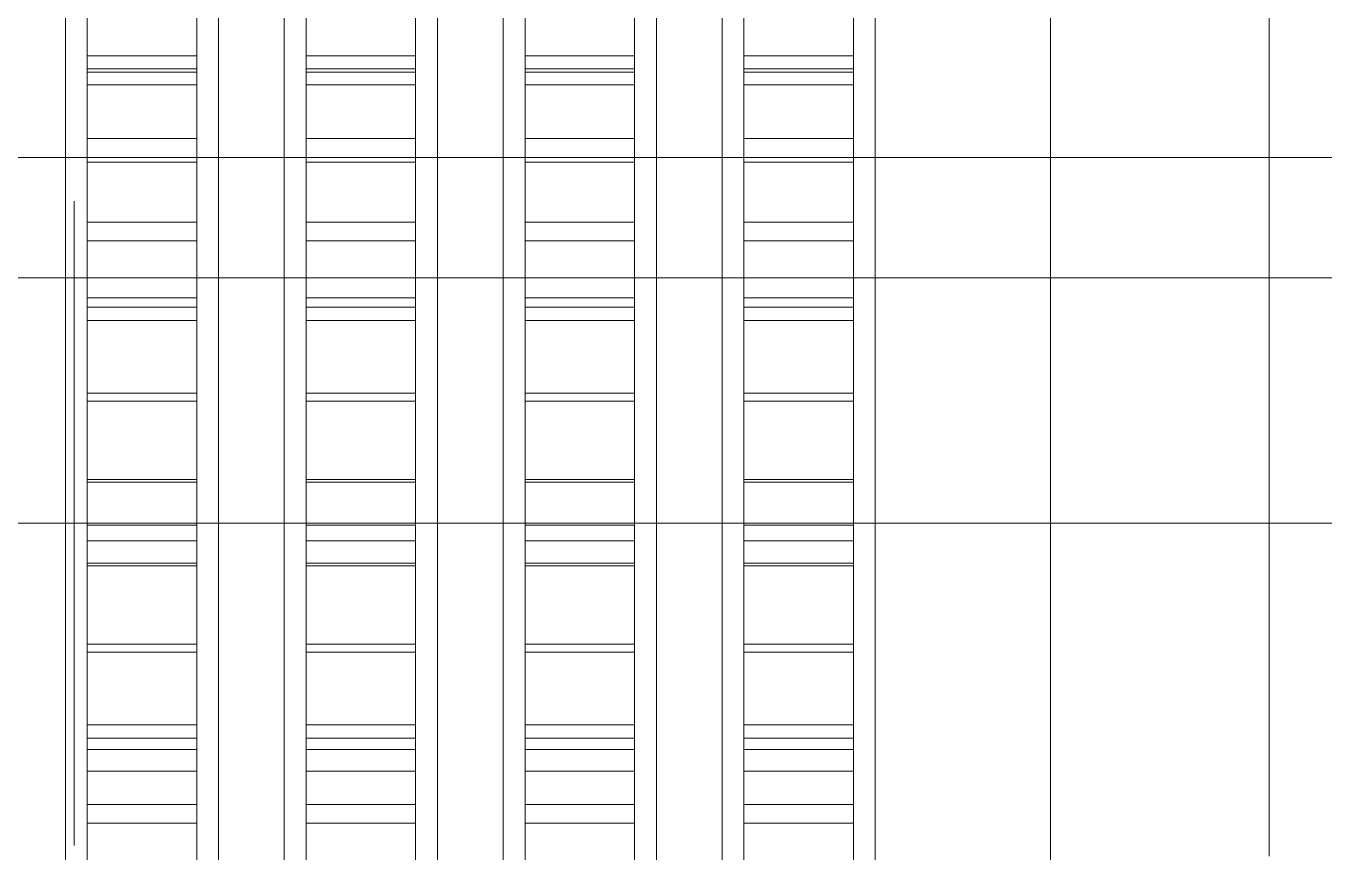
# Model space of a CAD drawing. Header units: millimetres. Extents: x -191664 to 191490, y -197311 to 10263.
# Drawn here: x -1603.6 to -1485, y -30413.4 to -30338 of the extents above; entities that cross this region are included whole.
import ezdxf

# ---------------------------------------------------------------- set-up
doc = ezdxf.new("R2010")
doc.units = ezdxf.units.MM
for name, color, linetype, lineweight in [('frontal_briquetadora', 7, 'Continuous', 0), ('frontal_secador', 7, 'Continuous', 0), ('frontal_tolva', 7, 'Continuous', 0)]:
    doc.layers.add(name, color=color, linetype=linetype, lineweight=lineweight)

msp = doc.modelspace()

# ---------------------------------------------------------------- linework, layer by layer
at = {"layer": 'frontal_briquetadora', "color": 117, "true_color": 0x376c5b}
for p, q in [((-1598, -30320.68), (-1598, -30342.21)), ((-1588, -30320.68), (-1588, -30342.21)), ((-1578, -30320.68), (-1578, -30342.21)), ((-1568, -30320.68), (-1568, -30342.21)), ((-1558, -30320.68), (-1558, -30342.21)), ((-1548, -30320.68), (-1548, -30342.21)), ((-1538, -30320.68), (-1538, -30342.21)), ((-1528, -30320.68), (-1528, -30342.21)), ((-1598, -30320.92), (-1598, -30341.9)), ((-1588, -30320.92), (-1588, -30341.9)), ((-1578, -30320.92), (-1578, -30341.9)), ((-1568, -30320.92), (-1568, -30341.9)), ((-1558, -30320.92), (-1558, -30341.9)), ((-1548, -30320.92), (-1548, -30341.9)), ((-1538, -30320.92), (-1538, -30341.9)), ((-1528, -30320.92), (-1528, -30341.9)), ((-1598, -30340.74), (-1598, -30333.37)), ((-1588, -30340.74), (-1588, -30333.37)), ((-1578, -30340.74), (-1578, -30333.37)), ((-1568, -30340.74), (-1568, -30333.37)), ((-1558, -30340.74), (-1558, -30333.37)), ((-1548, -30340.74), (-1548, -30333.37)), ((-1538, -30340.74), (-1538, -30333.37)), ((-1528, -30340.74), (-1528, -30333.37)), ((-1598, -30343.38), (-1598, -30336.47)), ((-1588, -30343.38), (-1588, -30336.47)), ((-1578, -30343.38), (-1578, -30336.47)), ((-1568, -30343.38), (-1568, -30336.47)), ((-1558, -30343.38), (-1558, -30336.47)), ((-1548, -30343.38), (-1548, -30336.47)), ((-1538, -30343.38), (-1538, -30336.47)), ((-1528, -30343.38), (-1528, -30336.47)), ((-1598, -30348.26), (-1598, -30340.74)), ((-1598, -30340.74), (-1588, -30340.74)), ((-1588, -30348.26), (-1588, -30340.74)), ((-1578, -30348.26), (-1578, -30340.74)), ((-1578, -30340.74), (-1568, -30340.74)), ((-1568, -30348.26), (-1568, -30340.74)), ((-1558, -30348.26), (-1558, -30340.74)), ((-1558, -30340.74), (-1548, -30340.74)), ((-1548, -30348.26), (-1548, -30340.74)), ((-1538, -30348.26), (-1538, -30340.74)), ((-1538, -30340.74), (-1528, -30340.74)), ((-1528, -30348.26), (-1528, -30340.74)), ((-1598, -30341.9), (-1598, -30362.81)), ((-1598, -30341.9), (-1588, -30341.9)), ((-1588, -30341.9), (-1588, -30362.81)), ((-1578, -30341.9), (-1578, -30362.81)), ((-1578, -30341.9), (-1568, -30341.9)), ((-1568, -30341.9), (-1568, -30362.81)), ((-1558, -30341.9), (-1558, -30362.81)), ((-1558, -30341.9), (-1548, -30341.9)), ((-1548, -30341.9), (-1548, -30362.81)), ((-1538, -30341.9), (-1538, -30362.81)), ((-1538, -30341.9), (-1528, -30341.9)), ((-1528, -30341.9), (-1528, -30362.81)), ((-1598, -30342.21), (-1598, -30363.68)), ((-1598, -30342.21), (-1588, -30342.21)), ((-1588, -30342.21), (-1588, -30363.68)), ((-1578, -30342.21), (-1578, -30363.68)), ((-1578, -30342.21), (-1568, -30342.21)), ((-1568, -30342.21), (-1568, -30363.68)), ((-1558, -30342.21), (-1558, -30363.68)), ((-1558, -30342.21), (-1548, -30342.21)), ((-1548, -30342.21), (-1548, -30363.68)), ((-1538, -30342.21), (-1538, -30363.68)), ((-1538, -30342.21), (-1528, -30342.21)), ((-1528, -30342.21), (-1528, -30363.68)), ((-1598, -30350.44), (-1598, -30343.38)), ((-1598, -30343.38), (-1588, -30343.38)), ((-1588, -30350.44), (-1588, -30343.38)), ((-1578, -30350.44), (-1578, -30343.38)), ((-1578, -30343.38), (-1568, -30343.38)), ((-1568, -30350.44), (-1568, -30343.38)), ((-1558, -30350.44), (-1558, -30343.38)), ((-1558, -30343.38), (-1548, -30343.38)), ((-1548, -30350.44), (-1548, -30343.38)), ((-1538, -30350.44), (-1538, -30343.38)), ((-1538, -30343.38), (-1528, -30343.38)), ((-1528, -30350.44), (-1528, -30343.38)), ((-1598, -30355.92), (-1598, -30348.26)), ((-1598, -30348.26), (-1588, -30348.26)), ((-1588, -30355.92), (-1588, -30348.26)), ((-1578, -30355.92), (-1578, -30348.26)), ((-1578, -30348.26), (-1568, -30348.26)), ((-1568, -30355.92), (-1568, -30348.26)), ((-1558, -30355.92), (-1558, -30348.26)), ((-1558, -30348.26), (-1548, -30348.26)), ((-1548, -30355.92), (-1548, -30348.26)), ((-1538, -30355.92), (-1538, -30348.26)), ((-1538, -30348.26), (-1528, -30348.26)), ((-1528, -30355.92), (-1528, -30348.26)), ((-1598, -30357.62), (-1598, -30350.44)), ((-1598, -30350.44), (-1588, -30350.44)), ((-1588, -30357.62), (-1588, -30350.44)), ((-1578, -30357.62), (-1578, -30350.44)), ((-1578, -30350.44), (-1568, -30350.44)), ((-1568, -30357.62), (-1568, -30350.44)), ((-1558, -30357.62), (-1558, -30350.44)), ((-1558, -30350.44), (-1548, -30350.44)), ((-1548, -30357.62), (-1548, -30350.44)), ((-1538, -30357.62), (-1538, -30350.44)), ((-1538, -30350.44), (-1528, -30350.44)), ((-1528, -30357.62), (-1528, -30350.44)), ((-1598, -30363.68), (-1598, -30355.92)), ((-1598, -30355.92), (-1588, -30355.92)), ((-1588, -30363.68), (-1588, -30355.92)), ((-1578, -30363.68), (-1578, -30355.92)), ((-1578, -30355.92), (-1568, -30355.92)), ((-1568, -30363.68), (-1568, -30355.92)), ((-1558, -30363.68), (-1558, -30355.92)), ((-1558, -30355.92), (-1548, -30355.92)), ((-1548, -30363.68), (-1548, -30355.92)), ((-1538, -30363.68), (-1538, -30355.92)), ((-1538, -30355.92), (-1528, -30355.92)), ((-1528, -30363.68), (-1528, -30355.92)), ((-1598, -30364.9), (-1598, -30357.62)), ((-1598, -30357.62), (-1588, -30357.62)), ((-1588, -30364.9), (-1588, -30357.62)), ((-1578, -30364.9), (-1578, -30357.62)), ((-1578, -30357.62), (-1568, -30357.62)), ((-1568, -30364.9), (-1568, -30357.62)), ((-1558, -30364.9), (-1558, -30357.62)), ((-1558, -30357.62), (-1548, -30357.62)), ((-1548, -30364.9), (-1548, -30357.62)), ((-1538, -30364.9), (-1538, -30357.62)), ((-1538, -30357.62), (-1528, -30357.62)), ((-1528, -30364.9), (-1528, -30357.62)), ((-1598, -30362.81), (-1598, -30383.57)), ((-1598, -30362.81), (-1588, -30362.81)), ((-1588, -30362.81), (-1588, -30383.57)), ((-1578, -30362.81), (-1578, -30383.57)), ((-1578, -30362.81), (-1568, -30362.81)), ((-1568, -30362.81), (-1568, -30383.57)), ((-1558, -30362.81), (-1558, -30383.57)), ((-1558, -30362.81), (-1548, -30362.81)), ((-1548, -30362.81), (-1548, -30383.57)), ((-1538, -30362.81), (-1538, -30383.57)), ((-1538, -30362.81), (-1528, -30362.81)), ((-1528, -30362.81), (-1528, -30383.57)), ((-1598, -30363.68), (-1598, -30384.99)), ((-1598, -30371.52), (-1598, -30363.68)), ((-1598, -30363.68), (-1588, -30363.68)), ((-1588, -30371.52), (-1588, -30363.68)), ((-1588, -30363.68), (-1588, -30384.99)), ((-1578, -30363.68), (-1578, -30384.99)), ((-1578, -30371.52), (-1578, -30363.68)), ((-1578, -30363.68), (-1568, -30363.68)), ((-1568, -30371.52), (-1568, -30363.68)), ((-1568, -30363.68), (-1568, -30384.99)), ((-1558, -30363.68), (-1558, -30384.99)), ((-1558, -30371.52), (-1558, -30363.68)), ((-1558, -30363.68), (-1548, -30363.68)), ((-1548, -30371.52), (-1548, -30363.68)), ((-1548, -30363.68), (-1548, -30384.99)), ((-1538, -30363.68), (-1538, -30384.99)), ((-1538, -30371.52), (-1538, -30363.68)), ((-1538, -30363.68), (-1528, -30363.68)), ((-1528, -30371.52), (-1528, -30363.68)), ((-1528, -30363.68), (-1528, -30384.99)), ((-1598, -30372.25), (-1598, -30364.9)), ((-1598, -30364.9), (-1588, -30364.9)), ((-1588, -30372.25), (-1588, -30364.9)), ((-1578, -30372.25), (-1578, -30364.9)), ((-1578, -30364.9), (-1568, -30364.9)), ((-1568, -30372.25), (-1568, -30364.9)), ((-1558, -30372.25), (-1558, -30364.9)), ((-1558, -30364.9), (-1548, -30364.9)), ((-1548, -30372.25), (-1548, -30364.9)), ((-1538, -30372.25), (-1538, -30364.9)), ((-1538, -30364.9), (-1528, -30364.9)), ((-1528, -30372.25), (-1528, -30364.9)), ((-1598, -30379.4), (-1598, -30371.52)), ((-1598, -30371.52), (-1588, -30371.52)), ((-1588, -30379.4), (-1588, -30371.52)), ((-1578, -30379.4), (-1578, -30371.52)), ((-1578, -30371.52), (-1568, -30371.52)), ((-1568, -30379.4), (-1568, -30371.52)), ((-1558, -30379.4), (-1558, -30371.52)), ((-1558, -30371.52), (-1548, -30371.52)), ((-1548, -30379.4), (-1548, -30371.52)), ((-1538, -30379.4), (-1538, -30371.52)), ((-1538, -30371.52), (-1528, -30371.52)), ((-1528, -30379.4), (-1528, -30371.52)), ((-1598, -30379.64), (-1598, -30372.25)), ((-1598, -30372.25), (-1588, -30372.25)), ((-1588, -30379.64), (-1588, -30372.25)), ((-1578, -30379.64), (-1578, -30372.25)), ((-1578, -30372.25), (-1568, -30372.25)), ((-1568, -30379.64), (-1568, -30372.25)), ((-1558, -30379.64), (-1558, -30372.25)), ((-1558, -30372.25), (-1548, -30372.25)), ((-1548, -30379.64), (-1548, -30372.25)), ((-1538, -30379.64), (-1538, -30372.25)), ((-1538, -30372.25), (-1528, -30372.25)), ((-1528, -30379.64), (-1528, -30372.25)), ((-1598, -30387.29), (-1598, -30379.4)), ((-1598, -30379.4), (-1588, -30379.4)), ((-1598, -30387.05), (-1598, -30379.64)), ((-1598, -30379.64), (-1588, -30379.64)), ((-1588, -30387.29), (-1588, -30379.4)), ((-1588, -30387.05), (-1588, -30379.64)), ((-1578, -30387.29), (-1578, -30379.4)), ((-1578, -30379.4), (-1568, -30379.4)), ((-1578, -30387.05), (-1578, -30379.64)), ((-1578, -30379.64), (-1568, -30379.64)), ((-1568, -30387.29), (-1568, -30379.4)), ((-1568, -30387.05), (-1568, -30379.64)), ((-1558, -30387.29), (-1558, -30379.4)), ((-1558, -30379.4), (-1548, -30379.4)), ((-1558, -30387.05), (-1558, -30379.64)), ((-1558, -30379.64), (-1548, -30379.64)), ((-1548, -30387.29), (-1548, -30379.4)), ((-1548, -30387.05), (-1548, -30379.64)), ((-1538, -30387.29), (-1538, -30379.4)), ((-1538, -30379.4), (-1528, -30379.4)), ((-1538, -30387.05), (-1538, -30379.64)), ((-1538, -30379.64), (-1528, -30379.64)), ((-1528, -30387.29), (-1528, -30379.4)), ((-1528, -30387.05), (-1528, -30379.64)), ((-1598, -30383.57), (-1598, -30404.06)), ((-1598, -30383.57), (-1588, -30383.57)), ((-1588, -30383.57), (-1588, -30404.06)), ((-1578, -30383.57), (-1578, -30404.06)), ((-1578, -30383.57), (-1568, -30383.57)), ((-1568, -30383.57), (-1568, -30404.06)), ((-1558, -30383.57), (-1558, -30404.06)), ((-1558, -30383.57), (-1548, -30383.57)), ((-1548, -30383.57), (-1548, -30404.06)), ((-1538, -30383.57), (-1538, -30404.06)), ((-1538, -30383.57), (-1528, -30383.57)), ((-1528, -30383.57), (-1528, -30404.06)), ((-1598, -30384.99), (-1598, -30406.03)), ((-1598, -30384.99), (-1588, -30384.99)), ((-1588, -30384.99), (-1588, -30406.03)), ((-1578, -30384.99), (-1578, -30406.03)), ((-1578, -30384.99), (-1568, -30384.99)), ((-1568, -30384.99), (-1568, -30406.03)), ((-1558, -30384.99), (-1558, -30406.03)), ((-1558, -30384.99), (-1548, -30384.99)), ((-1548, -30384.99), (-1548, -30406.03)), ((-1538, -30384.99), (-1538, -30406.03)), ((-1538, -30384.99), (-1528, -30384.99)), ((-1528, -30384.99), (-1528, -30406.03)), ((-1598, -30394.44), (-1598, -30387.05)), ((-1598, -30387.05), (-1588, -30387.05)), ((-1588, -30394.44), (-1588, -30387.05)), ((-1578, -30394.44), (-1578, -30387.05)), ((-1578, -30387.05), (-1568, -30387.05)), ((-1568, -30394.44), (-1568, -30387.05)), ((-1558, -30394.44), (-1558, -30387.05)), ((-1558, -30387.05), (-1548, -30387.05)), ((-1548, -30394.44), (-1548, -30387.05)), ((-1538, -30394.44), (-1538, -30387.05)), ((-1538, -30387.05), (-1528, -30387.05)), ((-1528, -30394.44), (-1528, -30387.05)), ((-1598, -30395.17), (-1598, -30387.29)), ((-1598, -30387.29), (-1588, -30387.29)), ((-1588, -30395.17), (-1588, -30387.29)), ((-1578, -30395.17), (-1578, -30387.29)), ((-1578, -30387.29), (-1568, -30387.29)), ((-1568, -30395.17), (-1568, -30387.29)), ((-1558, -30395.17), (-1558, -30387.29)), ((-1558, -30387.29), (-1548, -30387.29)), ((-1548, -30395.17), (-1548, -30387.29)), ((-1538, -30395.17), (-1538, -30387.29)), ((-1538, -30387.29), (-1528, -30387.29)), ((-1528, -30395.17), (-1528, -30387.29)), ((-1598, -30401.79), (-1598, -30394.44)), ((-1598, -30394.44), (-1588, -30394.44)), ((-1598, -30403.01), (-1598, -30395.17)), ((-1598, -30395.17), (-1588, -30395.17)), ((-1588, -30401.79), (-1588, -30394.44)), ((-1588, -30403.01), (-1588, -30395.17)), ((-1578, -30401.79), (-1578, -30394.44)), ((-1578, -30394.44), (-1568, -30394.44)), ((-1578, -30403.01), (-1578, -30395.17)), ((-1578, -30395.17), (-1568, -30395.17)), ((-1568, -30401.79), (-1568, -30394.44)), ((-1568, -30403.01), (-1568, -30395.17)), ((-1558, -30401.79), (-1558, -30394.44)), ((-1558, -30394.44), (-1548, -30394.44)), ((-1558, -30403.01), (-1558, -30395.17)), ((-1558, -30395.17), (-1548, -30395.17)), ((-1548, -30401.79), (-1548, -30394.44)), ((-1548, -30403.01), (-1548, -30395.17)), ((-1538, -30401.79), (-1538, -30394.44)), ((-1538, -30394.44), (-1528, -30394.44)), ((-1538, -30403.01), (-1538, -30395.17)), ((-1538, -30395.17), (-1528, -30395.17)), ((-1528, -30401.79), (-1528, -30394.44)), ((-1528, -30403.01), (-1528, -30395.17)), ((-1598, -30409.07), (-1598, -30401.79)), ((-1598, -30401.79), (-1588, -30401.79)), ((-1588, -30409.07), (-1588, -30401.79)), ((-1578, -30409.07), (-1578, -30401.79)), ((-1578, -30401.79), (-1568, -30401.79)), ((-1568, -30409.07), (-1568, -30401.79)), ((-1558, -30409.07), (-1558, -30401.79)), ((-1558, -30401.79), (-1548, -30401.79)), ((-1548, -30409.07), (-1548, -30401.79)), ((-1538, -30409.07), (-1538, -30401.79)), ((-1538, -30401.79), (-1528, -30401.79)), ((-1528, -30409.07), (-1528, -30401.79)), ((-1598, -30410.77), (-1598, -30403.01)), ((-1598, -30403.01), (-1588, -30403.01)), ((-1588, -30410.77), (-1588, -30403.01)), ((-1578, -30410.77), (-1578, -30403.01)), ((-1578, -30403.01), (-1568, -30403.01)), ((-1568, -30410.77), (-1568, -30403.01)), ((-1558, -30410.77), (-1558, -30403.01)), ((-1558, -30403.01), (-1548, -30403.01)), ((-1548, -30410.77), (-1548, -30403.01)), ((-1538, -30410.77), (-1538, -30403.01)), ((-1538, -30403.01), (-1528, -30403.01)), ((-1528, -30410.77), (-1528, -30403.01)), ((-1598, -30404.06), (-1598, -30424.2)), ((-1598, -30404.06), (-1588, -30404.06)), ((-1588, -30404.06), (-1588, -30424.2)), ((-1578, -30404.06), (-1578, -30424.2)), ((-1578, -30404.06), (-1568, -30404.06)), ((-1568, -30404.06), (-1568, -30424.2)), ((-1558, -30404.06), (-1558, -30424.2)), ((-1558, -30404.06), (-1548, -30404.06)), ((-1548, -30404.06), (-1548, -30424.2)), ((-1538, -30404.06), (-1538, -30424.2)), ((-1538, -30404.06), (-1528, -30404.06)), ((-1528, -30404.06), (-1528, -30424.2)), ((-1598, -30406.03), (-1598, -30426.7)), ((-1598, -30406.03), (-1588, -30406.03)), ((-1588, -30406.03), (-1588, -30426.7)), ((-1578, -30406.03), (-1578, -30426.7)), ((-1578, -30406.03), (-1568, -30406.03)), ((-1568, -30406.03), (-1568, -30426.7)), ((-1558, -30406.03), (-1558, -30426.7)), ((-1558, -30406.03), (-1548, -30406.03)), ((-1548, -30406.03), (-1548, -30426.7)), ((-1538, -30406.03), (-1538, -30426.7)), ((-1538, -30406.03), (-1528, -30406.03)), ((-1528, -30406.03), (-1528, -30426.7)), ((-1598, -30416.26), (-1598, -30409.07)), ((-1598, -30409.07), (-1588, -30409.07)), ((-1588, -30416.26), (-1588, -30409.07)), ((-1578, -30416.26), (-1578, -30409.07)), ((-1578, -30409.07), (-1568, -30409.07)), ((-1568, -30416.26), (-1568, -30409.07)), ((-1558, -30416.26), (-1558, -30409.07)), ((-1558, -30409.07), (-1548, -30409.07)), ((-1548, -30416.26), (-1548, -30409.07)), ((-1538, -30416.26), (-1538, -30409.07)), ((-1538, -30409.07), (-1528, -30409.07)), ((-1528, -30416.26), (-1528, -30409.07)), ((-1598, -30418.43), (-1598, -30410.77)), ((-1598, -30410.77), (-1588, -30410.77)), ((-1588, -30418.43), (-1588, -30410.77)), ((-1578, -30418.43), (-1578, -30410.77)), ((-1578, -30410.77), (-1568, -30410.77)), ((-1568, -30418.43), (-1568, -30410.77)), ((-1558, -30418.43), (-1558, -30410.77)), ((-1558, -30410.77), (-1548, -30410.77)), ((-1548, -30418.43), (-1548, -30410.77)), ((-1538, -30418.43), (-1538, -30410.77)), ((-1538, -30410.77), (-1528, -30410.77)), ((-1528, -30418.43), (-1528, -30410.77))]:
    msp.add_line(p, q, dxfattribs=at)
at = {"layer": 'frontal_briquetadora', "color": 9, "true_color": 0xb9c3c2}
for p, q in [((-1600, -30344.44), (-1600, -30326.29)), ((-1586, -30344.44), (-1586, -30326.29)), ((-1580, -30344.44), (-1580, -30326.29)), ((-1566, -30344.44), (-1566, -30326.29)), ((-1560, -30344.44), (-1560, -30326.29)), ((-1546, -30344.44), (-1546, -30326.29)), ((-1540, -30344.44), (-1540, -30326.29)), ((-1526, -30344.44), (-1526, -30326.29)), ((-1600, -30345.08), (-1600, -30327)), ((-1586, -30345.08), (-1586, -30327)), ((-1580, -30345.08), (-1580, -30327)), ((-1566, -30345.08), (-1566, -30327)), ((-1560, -30345.08), (-1560, -30327)), ((-1546, -30345.08), (-1546, -30327)), ((-1540, -30345.08), (-1540, -30327)), ((-1526, -30345.08), (-1526, -30327)), ((-1510, -30345.08), (-1510, -30327)), ((-1600, -30330), (-1600, -30349.86)), ((-1600, -30330), (-1600, -30349.62)), ((-1586, -30330), (-1586, -30349.86)), ((-1586, -30330), (-1586, -30349.62)), ((-1580, -30330), (-1580, -30349.86)), ((-1580, -30330), (-1580, -30349.62)), ((-1566, -30330), (-1566, -30349.86)), ((-1566, -30330), (-1566, -30349.62)), ((-1560, -30330), (-1560, -30349.86)), ((-1560, -30330), (-1560, -30349.62)), ((-1546, -30330), (-1546, -30349.86)), ((-1546, -30330), (-1546, -30349.62)), ((-1540, -30330), (-1540, -30349.86)), ((-1540, -30330), (-1540, -30349.62)), ((-1526, -30330), (-1526, -30349.86)), ((-1526, -30330), (-1526, -30349.62)), ((-1510, -30330), (-1510, -30349.72)), ((-1510, -30330), (-1510, -30349.86)), ((-1510, -30330), (-1510, -30349.29)), ((-1490, -30330), (-1490, -30349.29)), ((-1600, -30363.65), (-1600, -30344.44)), ((-1586, -30363.65), (-1586, -30344.44)), ((-1580, -30363.65), (-1580, -30344.44)), ((-1566, -30363.65), (-1566, -30344.44)), ((-1560, -30363.65), (-1560, -30344.44)), ((-1546, -30363.65), (-1546, -30344.44)), ((-1540, -30363.65), (-1540, -30344.44)), ((-1526, -30363.65), (-1526, -30344.44)), ((-1600, -30364.02), (-1600, -30345.08)), ((-1586, -30364.02), (-1586, -30345.08)), ((-1580, -30364.02), (-1580, -30345.08)), ((-1566, -30364.02), (-1566, -30345.08)), ((-1560, -30364.02), (-1560, -30345.08)), ((-1546, -30364.02), (-1546, -30345.08)), ((-1540, -30364.02), (-1540, -30345.08)), ((-1526, -30364.02), (-1526, -30345.08)), ((-1510, -30364.02), (-1510, -30345.08)), ((-1600, -30349.62), (-1600, -30369.16)), ((-1600, -30349.86), (-1600, -30369.64)), ((-1586, -30349.62), (-1586, -30369.16)), ((-1586, -30349.86), (-1586, -30369.64)), ((-1580, -30349.62), (-1580, -30369.16)), ((-1580, -30349.86), (-1580, -30369.64)), ((-1566, -30349.62), (-1566, -30369.16)), ((-1566, -30349.86), (-1566, -30369.64)), ((-1560, -30349.62), (-1560, -30369.16)), ((-1560, -30349.86), (-1560, -30369.64)), ((-1546, -30349.62), (-1546, -30369.16)), ((-1546, -30349.86), (-1546, -30369.64)), ((-1540, -30349.62), (-1540, -30369.16)), ((-1540, -30349.86), (-1540, -30369.64)), ((-1526, -30349.62), (-1526, -30369.16)), ((-1526, -30349.86), (-1526, -30369.64)), ((-1510, -30349.29), (-1510, -30367.93)), ((-1510, -30349.72), (-1510, -30367.84)), ((-1510, -30349.86), (-1510, -30369.64)), ((-1490, -30349.29), (-1490, -30367.93)), ((-1510, -30359.63), (-1510, -30353.76)), ((-1510, -30370.21), (-1510, -30359.63)), ((-1510, -30365.42), (-1510, -30360.98)), ((-1600, -30383.4), (-1600, -30363.65)), ((-1600, -30383.4), (-1600, -30364.02)), ((-1586, -30383.4), (-1586, -30363.65)), ((-1586, -30383.4), (-1586, -30364.02)), ((-1580, -30383.4), (-1580, -30363.65)), ((-1580, -30383.4), (-1580, -30364.02)), ((-1566, -30383.4), (-1566, -30363.65)), ((-1566, -30383.4), (-1566, -30364.02)), ((-1560, -30383.4), (-1560, -30363.65)), ((-1560, -30383.4), (-1560, -30364.02)), ((-1546, -30383.4), (-1546, -30363.65)), ((-1546, -30383.4), (-1546, -30364.02)), ((-1540, -30383.4), (-1540, -30363.65)), ((-1540, -30383.4), (-1540, -30364.02)), ((-1526, -30383.4), (-1526, -30363.65)), ((-1526, -30383.4), (-1526, -30364.02)), ((-1510, -30383.4), (-1510, -30364.02)), ((-1510, -30373.42), (-1510, -30365.42)), ((-1510, -30367.84), (-1510, -30382.9)), ((-1510, -30367.93), (-1510, -30385.28)), ((-1490, -30367.93), (-1490, -30385.28)), ((-1600, -30369.16), (-1600, -30388.53)), ((-1586, -30369.16), (-1586, -30388.53)), ((-1580, -30369.16), (-1580, -30388.53)), ((-1566, -30369.16), (-1566, -30388.53)), ((-1560, -30369.16), (-1560, -30388.53)), ((-1546, -30369.16), (-1546, -30388.53)), ((-1540, -30369.16), (-1540, -30388.53)), ((-1526, -30369.16), (-1526, -30388.53)), ((-1600, -30369.64), (-1600, -30389.26)), ((-1586, -30369.64), (-1586, -30389.26)), ((-1580, -30369.64), (-1580, -30389.26)), ((-1566, -30369.64), (-1566, -30389.26)), ((-1560, -30369.64), (-1560, -30389.26)), ((-1546, -30369.64), (-1546, -30389.26)), ((-1540, -30369.64), (-1540, -30389.26)), ((-1526, -30369.64), (-1526, -30389.26)), ((-1510, -30369.64), (-1510, -30389.26)), ((-1510, -30383.4), (-1510, -30370.21)), ((-1510, -30383.4), (-1510, -30373.42)), ((-1660, -30383.4), (-1510, -30383.4)), ((-1600, -30383.4), (-1606, -30383.4)), ((-1600, -30383.4), (-1586, -30383.4)), ((-1600, -30383.4), (-1600, -30402.78)), ((-1600, -30383.4), (-1600, -30403.15)), ((-1580, -30383.4), (-1586, -30383.4)), ((-1586, -30383.4), (-1586, -30402.78)), ((-1586, -30383.4), (-1586, -30403.15)), ((-1580, -30383.4), (-1566, -30383.4)), ((-1580, -30383.4), (-1580, -30402.78)), ((-1580, -30383.4), (-1580, -30403.15)), ((-1560, -30383.4), (-1566, -30383.4)), ((-1566, -30383.4), (-1566, -30402.78)), ((-1566, -30383.4), (-1566, -30403.15)), ((-1560, -30383.4), (-1546, -30383.4)), ((-1560, -30383.4), (-1560, -30402.78)), ((-1560, -30383.4), (-1560, -30403.15)), ((-1540, -30383.4), (-1546, -30383.4)), ((-1546, -30383.4), (-1546, -30402.78)), ((-1546, -30383.4), (-1546, -30403.15)), ((-1540, -30383.4), (-1526, -30383.4)), ((-1540, -30383.4), (-1540, -30402.78)), ((-1540, -30383.4), (-1540, -30403.15)), ((-1510, -30383.4), (-1526, -30383.4)), ((-1526, -30383.4), (-1526, -30402.78)), ((-1526, -30383.4), (-1526, -30403.15)), ((-1510, -30382.9), (-1510, -30393.67)), ((-1510, -30383.4), (-1510, -30393.38)), ((-1510, -30383.4), (-1510, -30396.59)), ((-1510, -30383.4), (-1510, -30402.78)), ((-1510, -30385.28), (-1510, -30400.74)), ((-1490, -30385.28), (-1490, -30400.74)), ((-1600, -30388.53), (-1600, -30407.65)), ((-1600, -30389.26), (-1600, -30408.63)), ((-1586, -30388.53), (-1586, -30407.65)), ((-1586, -30389.26), (-1586, -30408.63)), ((-1580, -30388.53), (-1580, -30407.65)), ((-1580, -30389.26), (-1580, -30408.63)), ((-1566, -30388.53), (-1566, -30407.65)), ((-1566, -30389.26), (-1566, -30408.63)), ((-1560, -30388.53), (-1560, -30407.65)), ((-1560, -30389.26), (-1560, -30408.63)), ((-1546, -30388.53), (-1546, -30407.65)), ((-1546, -30389.26), (-1546, -30408.63)), ((-1540, -30388.53), (-1540, -30407.65)), ((-1540, -30389.26), (-1540, -30408.63)), ((-1526, -30388.53), (-1526, -30407.65)), ((-1526, -30389.26), (-1526, -30408.63)), ((-1510, -30389.26), (-1510, -30408.63)), ((-1510, -30393.38), (-1510, -30401.38)), ((-1510, -30393.67), (-1510, -30399.29)), ((-1510, -30396.59), (-1510, -30407.17)), ((-1510, -30400.74), (-1510, -30413.79)), ((-1510, -30401.38), (-1510, -30405.82)), ((-1490, -30400.74), (-1490, -30413.79)), ((-1600, -30402.78), (-1600, -30421.72)), ((-1600, -30403.15), (-1600, -30422.36)), ((-1586, -30402.78), (-1586, -30421.72)), ((-1586, -30403.15), (-1586, -30422.36)), ((-1580, -30402.78), (-1580, -30421.72)), ((-1580, -30403.15), (-1580, -30422.36)), ((-1566, -30402.78), (-1566, -30421.72)), ((-1566, -30403.15), (-1566, -30422.36)), ((-1560, -30402.78), (-1560, -30421.72)), ((-1560, -30403.15), (-1560, -30422.36)), ((-1546, -30402.78), (-1546, -30421.72)), ((-1546, -30403.15), (-1546, -30422.36)), ((-1540, -30402.78), (-1540, -30421.72)), ((-1540, -30403.15), (-1540, -30422.36)), ((-1526, -30402.78), (-1526, -30421.72)), ((-1526, -30403.15), (-1526, -30422.36)), ((-1510, -30402.78), (-1510, -30421.72)), ((-1510, -30407.17), (-1510, -30413.04)), ((-1600, -30407.65), (-1600, -30426.43)), ((-1586, -30407.65), (-1586, -30426.43)), ((-1580, -30407.65), (-1580, -30426.43)), ((-1566, -30407.65), (-1566, -30426.43)), ((-1560, -30407.65), (-1560, -30426.43)), ((-1546, -30407.65), (-1546, -30426.43)), ((-1540, -30407.65), (-1540, -30426.43)), ((-1526, -30407.65), (-1526, -30426.43)), ((-1600, -30408.63), (-1600, -30427.68)), ((-1586, -30408.63), (-1586, -30427.68)), ((-1580, -30408.63), (-1580, -30427.68)), ((-1566, -30408.63), (-1566, -30427.68)), ((-1560, -30408.63), (-1560, -30427.68)), ((-1546, -30408.63), (-1546, -30427.68)), ((-1540, -30408.63), (-1540, -30427.68)), ((-1526, -30408.63), (-1526, -30427.68)), ((-1510, -30408.63), (-1510, -30427.68))]:
    msp.add_line(p, q, dxfattribs=at)
at = {"layer": 'frontal_briquetadora', "color": 127, "true_color": 0x587e77}
for p, q in [((-1599.2, -30359.82), (-1599.2, -30353.99)), ((-1599.2, -30370.31), (-1599.2, -30359.82)), ((-1599.2, -30383.4), (-1599.2, -30370.31)), ((-1450, -30383.4), (-1599.2, -30383.4)), ((-1599.2, -30383.4), (-1599.2, -30396.49)), ((-1599.2, -30396.49), (-1599.2, -30406.98)), ((-1599.2, -30406.98), (-1599.2, -30412.81))]:
    msp.add_line(p, q, dxfattribs=at)
at = {"layer": 'frontal_secador', "color": 253, "true_color": 0xa6b3ba}
msp.add_line((-1600, -31975), (-1600, -29010), dxfattribs=at)
at = {"layer": 'frontal_tolva', "color": 156, "true_color": 0x164b78}
for p, q in [((-1821.5, -30350), (1821.5, -30350)), ((-1821.5, -30361), (1821.5, -30361))]:
    msp.add_line(p, q, dxfattribs=at)

doc.saveas('drawing.dxf')
